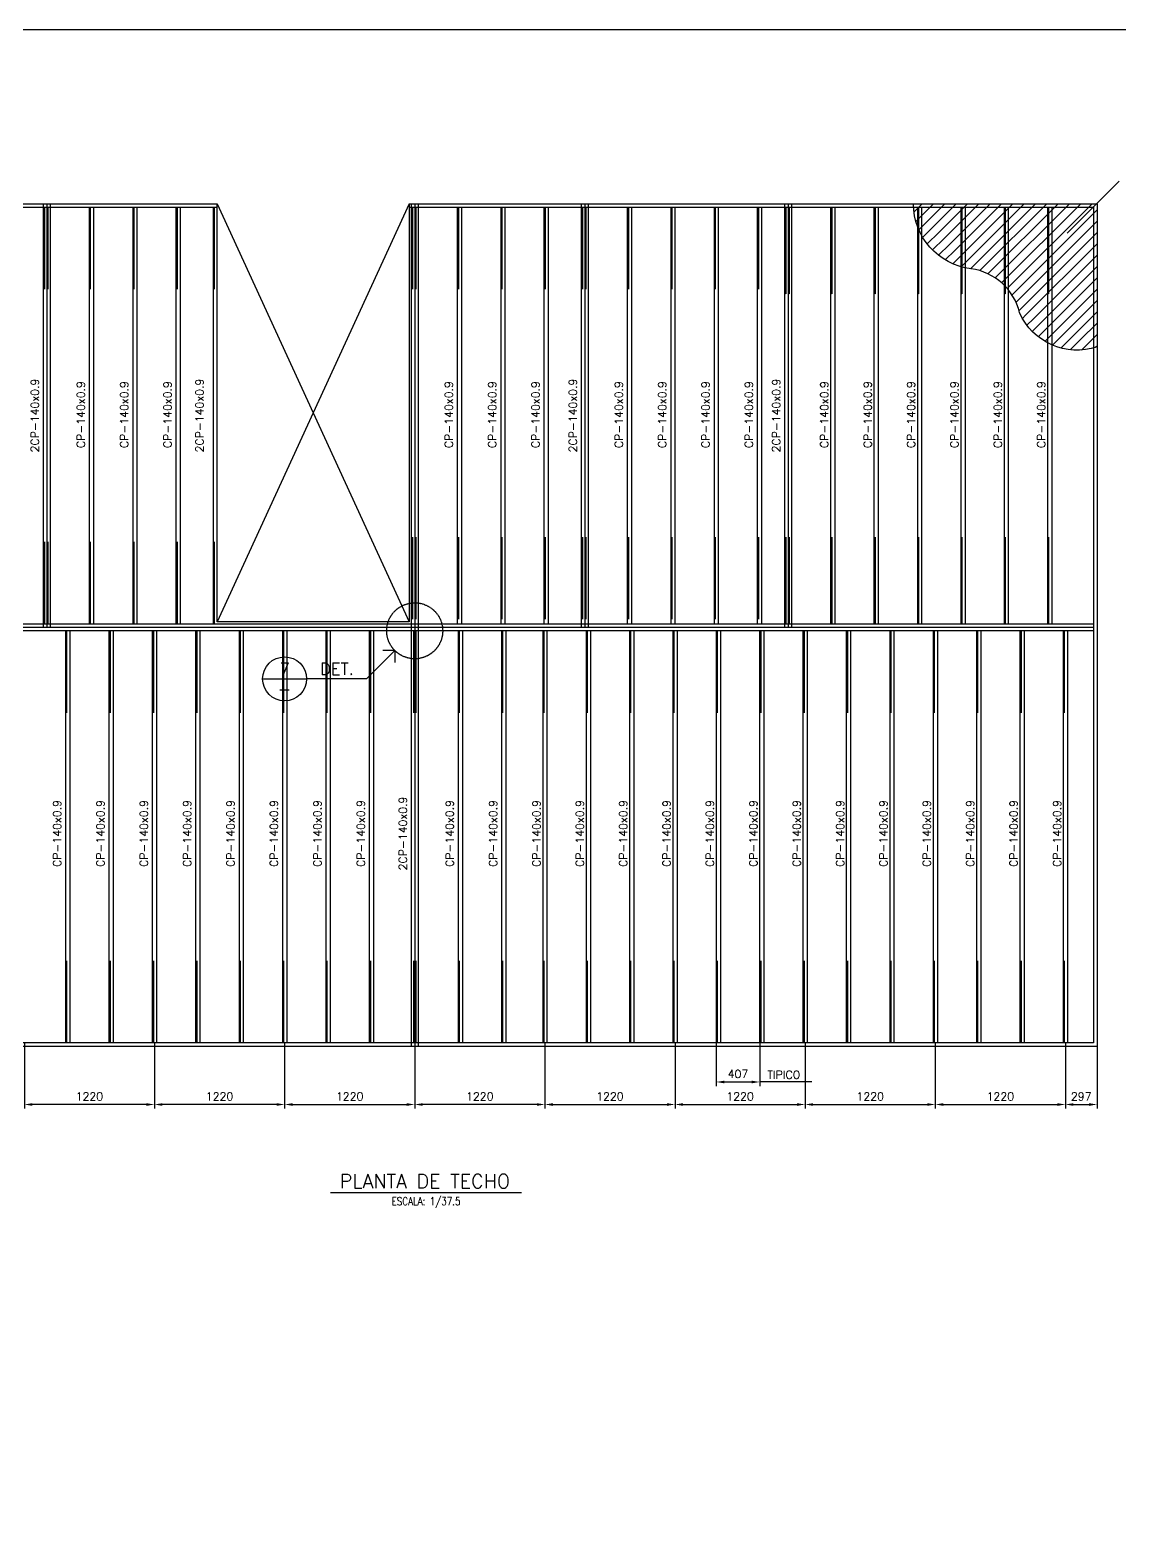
# Model space of a CAD drawing. Header units: millimetres. Extents: x -249630 to 95394, y -188036 to 109963.
# Drawn here: x 45559 to 55768, y 16156 to 30209 of the extents above; entities that cross this region are included whole.
import ezdxf
from ezdxf.enums import TextEntityAlignment as Align

# ---------------------------------------------------------------- set-up
doc = ezdxf.new("R2010")
doc.units = ezdxf.units.MM
doc.header["$PDMODE"] = 2
doc.linetypes.add('CENT8', pattern=[11, 8, -1, 1, -1])
doc.linetypes.add('HID2', pattern=[2.5, 2, -0.5])
for name, color, linetype in [('05', 5, 'Continuous'), ('cotas', 1, 'Continuous'), ('DETALLES', 3, 'Continuous'), ('GENERAL', 3, 'Continuous'), ('SIMBOLOS', 2, 'Continuous'), ('TEXTOS', 11, 'Continuous'), ('TITULOS', 180, 'Continuous'), ('VEREDA', 1, 'Continuous')]:
    doc.layers.add(name, color=color, linetype=linetype)
doc.styles.add('ROMANS', font='romans')
doc.dimstyles.get("Standard").update_dxf_attribs({"dimtxt": 0.18, "dimasz": 0.18, "dimexe": 0.18, "dimexo": 0.0625, "dimgap": 0.09, "dimtad": 0, "dimtih": 1, "dimtoh": 1, "dimdec": 4, "dimzin": 0, "dimdsep": 46, "dimtxsty": 'Standard', "dimcen": 0.09, "dimadec": 0, "dimazin": 0, "dimtfac": 1, "dimtdec": 4, "dimtofl": 0, "dimtmove": 0, "dimatfit": 3, "dimfxl": 1, "dimtolj": 1, "dimtzin": 0, "dimarcsym": 0})

# ---------------------------------------------------------------- blocks, each defined once
blk = doc.blocks.new('*D269')
at = {"color": 1, "lineweight": -2, "transparency": 16777216}
for p, q in [((51993, 20712), (51993, 20309)), ((52400, 20712), (52400, 20309)), ((52068, 20347), (52325, 20347))]:
    blk.add_line(p, q, dxfattribs=at)
at = {"color": 1, "transparency": 16777216}
for points in [[(52068, 20359), (52068, 20334), (51993, 20347)], [(52325, 20359), (52325, 20334), (52400, 20347)]]:
    blk.add_solid(points, dxfattribs=at)
at = {"layer": 'Defpoints', "color": 0, "transparency": 16777216}
for p in [(51993, 20712), (52400, 20712), (52400, 20347)]:
    blk.add_point(p, dxfattribs=at)
at = {"color": 4, "transparency": 16777216, "insert": (52196, 20422), "char_height": 75, "attachment_point": 5, "style": 'ROMANS'}
blk.add_mtext('\\A1;407', dxfattribs=at)
blk = doc.blocks.new('*D327')
at = {"layer": 'cotas', "color": 1, "lineweight": -2, "transparency": 16777216}
for p, q in [((47946, 20712), (47946, 20098)), ((49166, 20712), (49166, 20098)), ((48021, 20136), (49091, 20136))]:
    blk.add_line(p, q, dxfattribs=at)
at = {"layer": 'cotas', "color": 1, "transparency": 16777216}
for points in [[(48021, 20148), (48021, 20123), (47946, 20136)], [(49091, 20148), (49091, 20123), (49166, 20136)]]:
    blk.add_solid(points, dxfattribs=at)
at = {"layer": 'Defpoints', "color": 0, "transparency": 16777216}
for p in [(47946, 20712), (49166, 20712), (49166, 20136)]:
    blk.add_point(p, dxfattribs=at)
at = {"layer": 'cotas', "color": 4, "transparency": 16777216, "insert": (48556, 20211), "char_height": 75, "attachment_point": 5, "style": 'ROMANS'}
blk.add_mtext('\\A1;1220', dxfattribs=at)
blk = doc.blocks.new('*D328')
at = {"layer": 'cotas', "color": 1, "lineweight": -2, "transparency": 16777216}
for p, q in [((46726, 20712), (46726, 20098)), ((47946, 20712), (47946, 20098)), ((47871, 20136), (46801, 20136))]:
    blk.add_line(p, q, dxfattribs=at)
at = {"layer": 'cotas', "color": 1, "transparency": 16777216}
for points in [[(46801, 20148), (46801, 20123), (46726, 20136)], [(47871, 20148), (47871, 20123), (47946, 20136)]]:
    blk.add_solid(points, dxfattribs=at)
at = {"layer": 'Defpoints', "color": 0, "transparency": 16777216}
for p in [(46726, 20712), (47946, 20712), (46726, 20136)]:
    blk.add_point(p, dxfattribs=at)
at = {"layer": 'cotas', "color": 4, "transparency": 16777216, "insert": (47336, 20211), "char_height": 75, "attachment_point": 5, "style": 'ROMANS'}
blk.add_mtext('\\A1;1220', dxfattribs=at)
blk = doc.blocks.new('*D329')
at = {"layer": 'cotas', "color": 1, "lineweight": -2, "transparency": 16777216}
for p, q in [((45506, 20712), (45506, 20098)), ((46726, 20712), (46726, 20098)), ((46651, 20136), (45581, 20136))]:
    blk.add_line(p, q, dxfattribs=at)
at = {"layer": 'cotas', "color": 1, "transparency": 16777216}
for points in [[(45581, 20148), (45581, 20123), (45506, 20136)], [(46651, 20148), (46651, 20123), (46726, 20136)]]:
    blk.add_solid(points, dxfattribs=at)
at = {"layer": 'Defpoints', "color": 0, "transparency": 16777216}
for p in [(45506, 20712), (46726, 20712), (45506, 20136)]:
    blk.add_point(p, dxfattribs=at)
at = {"layer": 'cotas', "color": 4, "transparency": 16777216, "insert": (46116, 20211), "char_height": 75, "attachment_point": 5, "style": 'ROMANS'}
blk.add_mtext('\\A1;1220', dxfattribs=at)
blk = doc.blocks.new('*D332')
at = {"layer": 'cotas', "color": 1, "lineweight": -2, "transparency": 16777216}
for p, q in [((51606, 20712), (51606, 20098)), ((52826, 20712), (52826, 20098)), ((51681, 20136), (52751, 20136))]:
    blk.add_line(p, q, dxfattribs=at)
at = {"layer": 'cotas', "color": 1, "transparency": 16777216}
for points in [[(51681, 20148), (51681, 20123), (51606, 20136)], [(52751, 20148), (52751, 20123), (52826, 20136)]]:
    blk.add_solid(points, dxfattribs=at)
at = {"layer": 'Defpoints', "color": 0, "transparency": 16777216}
for p in [(51606, 20712), (52826, 20712), (52826, 20136)]:
    blk.add_point(p, dxfattribs=at)
at = {"layer": 'cotas', "color": 4, "transparency": 16777216, "insert": (52216, 20211), "char_height": 75, "attachment_point": 5, "style": 'ROMANS'}
blk.add_mtext('\\A1;1220', dxfattribs=at)
blk = doc.blocks.new('*D333')
at = {"layer": 'cotas', "color": 1, "lineweight": -2, "transparency": 16777216}
for p, q in [((54046, 20712), (54046, 20098)), ((55266, 20712), (55266, 20098)), ((54121, 20136), (55191, 20136))]:
    blk.add_line(p, q, dxfattribs=at)
at = {"layer": 'cotas', "color": 1, "transparency": 16777216}
for points in [[(54121, 20148), (54121, 20123), (54046, 20136)], [(55191, 20148), (55191, 20123), (55266, 20136)]]:
    blk.add_solid(points, dxfattribs=at)
at = {"layer": 'Defpoints', "color": 0, "transparency": 16777216}
for p in [(54046, 20712), (55266, 20712), (55266, 20136)]:
    blk.add_point(p, dxfattribs=at)
at = {"layer": 'cotas', "color": 4, "transparency": 16777216, "insert": (54656, 20211), "char_height": 75, "attachment_point": 5, "style": 'ROMANS'}
blk.add_mtext('\\A1;1220', dxfattribs=at)
blk = doc.blocks.new('*D334')
at = {"layer": 'cotas', "color": 1, "lineweight": -2, "transparency": 16777216}
for p, q in [((52826, 20712), (52826, 20098)), ((54046, 20712), (54046, 20098)), ((52901, 20136), (53971, 20136))]:
    blk.add_line(p, q, dxfattribs=at)
at = {"layer": 'cotas', "color": 1, "transparency": 16777216}
for points in [[(52901, 20148), (52901, 20123), (52826, 20136)], [(53971, 20148), (53971, 20123), (54046, 20136)]]:
    blk.add_solid(points, dxfattribs=at)
at = {"layer": 'Defpoints', "color": 0, "transparency": 16777216}
for p in [(52826, 20712), (54046, 20712), (54046, 20136)]:
    blk.add_point(p, dxfattribs=at)
at = {"layer": 'cotas', "color": 4, "transparency": 16777216, "insert": (53436, 20211), "char_height": 75, "attachment_point": 5, "style": 'ROMANS'}
blk.add_mtext('\\A1;1220', dxfattribs=at)
blk = doc.blocks.new('*D335')
at = {"layer": 'cotas', "color": 1, "lineweight": -2, "transparency": 16777216}
for p, q in [((49166, 20712), (49166, 20098)), ((50386, 20712), (50386, 20098)), ((50311, 20136), (49241, 20136))]:
    blk.add_line(p, q, dxfattribs=at)
at = {"layer": 'cotas', "color": 1, "transparency": 16777216}
for points in [[(49241, 20148), (49241, 20123), (49166, 20136)], [(50311, 20148), (50311, 20123), (50386, 20136)]]:
    blk.add_solid(points, dxfattribs=at)
at = {"layer": 'Defpoints', "color": 0, "transparency": 16777216}
for p in [(49166, 20712), (50386, 20712), (49166, 20136)]:
    blk.add_point(p, dxfattribs=at)
at = {"layer": 'cotas', "color": 4, "transparency": 16777216, "insert": (49776, 20211), "char_height": 75, "attachment_point": 5, "style": 'ROMANS'}
blk.add_mtext('\\A1;1220', dxfattribs=at)
blk = doc.blocks.new('*D336')
at = {"layer": 'cotas', "color": 1, "lineweight": -2, "transparency": 16777216}
for p, q in [((50386, 20712), (50386, 20098)), ((51606, 20712), (51606, 20098)), ((50461, 20136), (51531, 20136))]:
    blk.add_line(p, q, dxfattribs=at)
at = {"layer": 'cotas', "color": 1, "transparency": 16777216}
for points in [[(50461, 20148), (50461, 20123), (50386, 20136)], [(51531, 20148), (51531, 20123), (51606, 20136)]]:
    blk.add_solid(points, dxfattribs=at)
at = {"layer": 'Defpoints', "color": 0, "transparency": 16777216}
for p in [(50386, 20712), (51606, 20712), (51606, 20136)]:
    blk.add_point(p, dxfattribs=at)
at = {"layer": 'cotas', "color": 4, "transparency": 16777216, "insert": (50996, 20211), "char_height": 75, "attachment_point": 5, "style": 'ROMANS'}
blk.add_mtext('\\A1;1220', dxfattribs=at)
blk = doc.blocks.new('*D338')
at = {"layer": 'Defpoints', "color": 0, "transparency": 16777216}
for p in [(55266, 20680), (55563, 20680), (55563, 20136)]:
    blk.add_point(p, dxfattribs=at)
at = {"layer": 'TEXTOS', "color": 1, "lineweight": -2, "transparency": 16777216}
for p, q in [((55266, 20680), (55266, 20098)), ((55563, 20680), (55563, 20098)), ((55341, 20136), (55488, 20136))]:
    blk.add_line(p, q, dxfattribs=at)
at = {"layer": 'TEXTOS', "color": 1, "transparency": 16777216}
for points in [[(55341, 20148), (55341, 20123), (55266, 20136)], [(55488, 20148), (55488, 20123), (55563, 20136)]]:
    blk.add_solid(points, dxfattribs=at)
at = {"layer": 'TEXTOS', "color": 4, "transparency": 16777216, "insert": (55414, 20211), "char_height": 75, "attachment_point": 5, "style": 'ROMANS'}
blk.add_mtext('\\A1;297', dxfattribs=at)

msp = doc.modelspace()

# ---------------------------------------------------------------- hatches: boundary and pattern name
h = msp.add_hatch()
h.set_pattern_fill('ANSI31', color=1, scale=600, angle=180, style=0)
h.set_pattern_definition([(225, (15768.63, -1408.17), (53.03301, -53.03301), [])])
edge = h.paths.add_edge_path()
edge.add_arc((55374.669, 27794.63), 587.708, 203.6372517, 288.6521733, ccw=False)
edge.add_arc((54306.928, 27431.099), 544.571, 13.582812, 82.1755015)
edge.add_arc((54454.967, 28580.083), 613.947, 179.9665297, 263.0864656, ccw=False)
edge.add_line((53841.02, 28580.441), (55562.631, 28580.441))
edge.add_line((55562.631, 28580.441), (55562.631, 27237.79))

# ---------------------------------------------------------------- linework, layer by layer
at = {"color": 1, "linetype": 'ByBlock'}
msp.add_line((55281.432, 28303.024), (55768.411, 28790.003), dxfattribs=at)
at = {"color": 1}
msp.add_line((52889.008, 20346.918), (52399.631, 20346.918), dxfattribs=at)
msp.add_lwpolyline([(55562.631, 27237.79, -0.388953687), (54836.268, 27558.991, 0.308560747), (54381.065, 27970.599, -0.379464663), (53841.02, 28580.441)], format="xyb", dxfattribs=at)
at = {"layer": 'DETALLES'}
for p, q in [((45683.631, 28580.441), (45683.631, 24607.441)), ((45715.631, 28580.441), (45715.631, 24607.441)), ((45747.631, 28580.441), (45747.631, 24607.441)), ((49133.631, 28580.441), (49133.631, 20680.441)), ((49165.631, 28580.441), (49165.631, 20680.441)), ((49197.631, 28580.441), (49197.631, 20680.441)), ((50727.631, 28580.441), (50727.631, 24607.441)), ((50759.631, 28580.441), (50759.631, 24607.441)), ((50791.631, 28580.441), (50791.631, 24607.441)), ((52633.631, 28580.441), (52633.631, 24607.441)), ((52665.631, 28580.441), (52665.631, 24607.441)), ((52697.631, 28580.441), (52697.631, 24607.441))]:
    msp.add_line(p, q, dxfattribs=at)
for points in [[(49114.935, 28580.441), (55562.631, 28580.441), (55562.631, 20680.441), (42662.631, 20680.441), (42662.631, 28580.441), (47314.935, 28580.441)], [(49114.935, 28548.441), (55530.631, 28548.441), (55530.631, 20712.441), (42694.631, 20712.441), (42694.631, 28548.441), (47314.935, 28548.441)], [(49114.935, 28580.441), (49114.935, 24660.441), (47314.935, 24660.441), (47314.935, 28580.441)], [(55530.631, 24639.441), (42694.631, 24639.441)], [(55530.631, 24607.441), (42694.631, 24607.441)], [(55530.631, 24575.441), (42694.631, 24575.441)]]:
    msp.add_lwpolyline(points, dxfattribs=at)
at = {"layer": 'GENERAL', "color": 1, "linetype": 'HID2'}
for p, q in [((45693.631, 28548.441), (45693.631, 27778.441)), ((45725.631, 28548.441), (45725.631, 27778.441)), ((46124.631, 28548.441), (46124.631, 27778.441)), ((46531.631, 28548.441), (46531.631, 27778.441)), ((46937.631, 28548.441), (46937.631, 27778.441)), ((47284.935, 28548.441), (47284.935, 27778.441)), ((49143.631, 28548.441), (49143.631, 27778.441)), ((49175.631, 28548.441), (49175.631, 27778.441)), ((49574.631, 28548.441), (49574.631, 27778.441)), ((49981.631, 28548.441), (49981.631, 27778.441)), ((50387.631, 28548.441), (50387.631, 27778.441)), ((50737.631, 28548.441), (50737.631, 27778.441)), ((50769.631, 28548.441), (50769.631, 27778.441)), ((51168.631, 28548.441), (51168.631, 27778.441)), ((51575.631, 28548.441), (51575.631, 27778.441)), ((51981.631, 28548.441), (51981.631, 27778.441)), ((52387.631, 28548.441), (52387.631, 27778.441)), ((52643.631, 28548.441), (52643.631, 27732.441)), ((52675.631, 28548.441), (52675.631, 27732.441)), ((53074.631, 28548.441), (53074.631, 27732.441)), ((53481.631, 28548.441), (53481.631, 27732.441)), ((53888.631, 28548.441), (53888.631, 27732.441)), ((54294.631, 28548.441), (54294.631, 27732.441)), ((54701.631, 28548.441), (54701.631, 27732.441)), ((55108.631, 28548.441), (55108.631, 27732.441)), ((49143.631, 25455.441), (49143.631, 24685.441)), ((49175.631, 25455.441), (49175.631, 24685.441)), ((49574.631, 25455.441), (49574.631, 24685.441)), ((49981.631, 25455.441), (49981.631, 24685.441)), ((50387.631, 25455.441), (50387.631, 24685.441)), ((50737.631, 25455.441), (50737.631, 24685.441)), ((50769.631, 25455.441), (50769.631, 24685.441)), ((51168.631, 25455.441), (51168.631, 24685.441)), ((51575.631, 25455.441), (51575.631, 24685.441)), ((51981.631, 25455.441), (51981.631, 24685.441)), ((52387.631, 25455.441), (52387.631, 24685.441)), ((52643.631, 25455.441), (52643.631, 24639.441)), ((52675.631, 25455.441), (52675.631, 24639.441)), ((53074.631, 25455.441), (53074.631, 24639.441)), ((53481.631, 25455.441), (53481.631, 24639.441)), ((53888.631, 25455.441), (53888.631, 24639.441)), ((54294.631, 25455.441), (54294.631, 24639.441)), ((54701.631, 25455.441), (54701.631, 24639.441)), ((55108.631, 25455.441), (55108.631, 24639.441)), ((45693.631, 25409.441), (45693.631, 24639.441)), ((45725.631, 25409.441), (45725.631, 24639.441)), ((46124.631, 25409.441), (46124.631, 24639.441)), ((46531.631, 25409.441), (46531.631, 24639.441)), ((46937.631, 25409.441), (46937.631, 24639.441)), ((47284.935, 25409.441), (47284.935, 24639.441)), ((45902.631, 24575.441), (45902.631, 23805.441)), ((46309.631, 24575.441), (46309.631, 23805.441)), ((46715.631, 24575.441), (46715.631, 23805.441)), ((47122.631, 24575.441), (47122.631, 23805.441)), ((47529.631, 24575.441), (47529.631, 23805.441)), ((47935.631, 24575.441), (47935.631, 23805.441)), ((48342.631, 24575.441), (48342.631, 23805.441)), ((48749.631, 24575.441), (48749.631, 23805.441)), ((49155.631, 24575.441), (49155.631, 23805.441)), ((49175.631, 24575.441), (49175.631, 23805.441)), ((49582.631, 24575.441), (49582.631, 23805.441)), ((49989.631, 24575.441), (49989.631, 23805.441)), ((50375.631, 24575.441), (50375.631, 23805.441)), ((50782.631, 24575.441), (50782.631, 23805.441)), ((51189.631, 24575.441), (51189.631, 23805.441)), ((51595.631, 24575.441), (51595.631, 23805.441)), ((52002.631, 24575.441), (52002.631, 23805.441)), ((52409.631, 24575.441), (52409.631, 23805.441)), ((52815.631, 24575.441), (52815.631, 23805.441)), ((53222.631, 24575.441), (53222.631, 23805.441)), ((53629.631, 24575.441), (53629.631, 23805.441)), ((54035.631, 24575.441), (54035.631, 23805.441)), ((54442.631, 24575.441), (54442.631, 23805.441)), ((54849.631, 24575.441), (54849.631, 23805.441)), ((55255.631, 24575.441), (55255.631, 23805.441)), ((45902.631, 21482.441), (45902.631, 20712.441)), ((46309.631, 21482.441), (46309.631, 20712.441)), ((46715.631, 21482.441), (46715.631, 20712.441)), ((47122.631, 21482.441), (47122.631, 20712.441)), ((47529.631, 21482.441), (47529.631, 20712.441)), ((47935.631, 21482.441), (47935.631, 20712.441)), ((48342.631, 21482.441), (48342.631, 20712.441)), ((48749.631, 21482.441), (48749.631, 20712.441)), ((49155.631, 21482.441), (49155.631, 20712.441)), ((49175.631, 21482.441), (49175.631, 20712.441)), ((49582.631, 21482.441), (49582.631, 20712.441)), ((49989.631, 21482.441), (49989.631, 20712.441)), ((50375.631, 21482.441), (50375.631, 20712.441)), ((50782.631, 21482.441), (50782.631, 20712.441)), ((51189.631, 21482.441), (51189.631, 20712.441)), ((51595.631, 21482.441), (51595.631, 20712.441)), ((52002.631, 21482.441), (52002.631, 20712.441)), ((52409.631, 21482.441), (52409.631, 20712.441)), ((52815.631, 21482.441), (52815.631, 20712.441)), ((53222.631, 21482.441), (53222.631, 20712.441)), ((53629.631, 21482.441), (53629.631, 20712.441)), ((54035.631, 21482.441), (54035.631, 20712.441)), ((54442.631, 21482.441), (54442.631, 20712.441)), ((54849.631, 21482.441), (54849.631, 20712.441)), ((55255.631, 21482.441), (55255.631, 20712.441))]:
    msp.add_line(p, q, dxfattribs=at)
at = {"layer": 'GENERAL'}
for p, q in [((46114.631, 28548.441), (46114.631, 24639.441)), ((46154.631, 28548.441), (46154.631, 24639.441)), ((46521.631, 28548.441), (46521.631, 24639.441)), ((46561.631, 28548.441), (46561.631, 24639.441)), ((46927.631, 28548.441), (46927.631, 24639.441)), ((46967.631, 28548.441), (46967.631, 24639.441)), ((47274.935, 28548.441), (47274.935, 24639.441)), ((49564.631, 28548.441), (49564.631, 24639.441)), ((49604.631, 28548.441), (49604.631, 24639.441)), ((49971.631, 28548.441), (49971.631, 24639.441)), ((50011.631, 28548.441), (50011.631, 24639.441)), ((50377.631, 28548.441), (50377.631, 24639.441)), ((50417.631, 28548.441), (50417.631, 24639.441)), ((51158.631, 28548.441), (51158.631, 24639.441)), ((51198.631, 28548.441), (51198.631, 24639.441)), ((51565.631, 28548.441), (51565.631, 24639.441)), ((51605.631, 28548.441), (51605.631, 24639.441)), ((51971.631, 28548.441), (51971.631, 24639.441)), ((52011.631, 28548.441), (52011.631, 24639.441)), ((52377.631, 28548.441), (52377.631, 24639.441)), ((52417.631, 28548.441), (52417.631, 24639.441)), ((53064.631, 28548.441), (53064.631, 24639.441)), ((53104.631, 28548.441), (53104.631, 24639.441)), ((53470.631, 28548.441), (53470.631, 24639.441)), ((53510.631, 28548.441), (53510.631, 24639.441)), ((53877.631, 28548.441), (53877.631, 24639.441)), ((53917.631, 28548.441), (53917.631, 24639.441)), ((54284.631, 28548.441), (54284.631, 24639.441)), ((54324.631, 28548.441), (54324.631, 24639.441)), ((54690.631, 28548.441), (54690.631, 24639.441)), ((54730.631, 28548.441), (54730.631, 24639.441)), ((55097.631, 28548.441), (55097.631, 24639.441)), ((55137.631, 28548.441), (55137.631, 24639.441)), ((45892.631, 24575.441), (45892.631, 20712.441)), ((45932.631, 24575.441), (45932.631, 20712.441)), ((46298.631, 24575.441), (46298.631, 20712.441)), ((46338.631, 24575.441), (46338.631, 20712.441)), ((46705.631, 24575.441), (46705.631, 20712.441)), ((46745.631, 24575.441), (46745.631, 20712.441)), ((47111.631, 24575.441), (47111.631, 20712.441)), ((47151.631, 24575.441), (47151.631, 20712.441)), ((47518.631, 24575.441), (47518.631, 20712.441)), ((47558.631, 24575.441), (47558.631, 20712.441)), ((47925.631, 24575.441), (47925.631, 20712.441)), ((47965.631, 24575.441), (47965.631, 20712.441)), ((48332.631, 24575.441), (48332.631, 20712.441)), ((48372.631, 24575.441), (48372.631, 20712.441)), ((48739.631, 24575.441), (48739.631, 20712.441)), ((48779.631, 24575.441), (48779.631, 20712.441)), ((49572.631, 24575.441), (49572.631, 20712.441)), ((49612.631, 24575.441), (49612.631, 20712.441)), ((49979.631, 24575.441), (49979.631, 20712.441)), ((50019.631, 24575.441), (50019.631, 20712.441)), ((50365.631, 24575.441), (50365.631, 20712.441)), ((50405.631, 24575.441), (50405.631, 20712.441)), ((50772.631, 24575.441), (50772.631, 20712.441)), ((50812.631, 24575.441), (50812.631, 20712.441)), ((51179.631, 24575.441), (51179.631, 20712.441)), ((51219.631, 24575.441), (51219.631, 20712.441)), ((51585.631, 24575.441), (51585.631, 20712.441)), ((51625.631, 24575.441), (51625.631, 20712.441)), ((51992.631, 24575.441), (51992.631, 20712.441)), ((52032.631, 24575.441), (52032.631, 20712.441)), ((52398.631, 24575.441), (52398.631, 20712.441)), ((52438.631, 24575.441), (52438.631, 20712.441)), ((52805.631, 24575.441), (52805.631, 20712.441)), ((52845.631, 24575.441), (52845.631, 20712.441)), ((53211.631, 24575.441), (53211.631, 20712.441)), ((53251.631, 24575.441), (53251.631, 20712.441)), ((53618.631, 24575.441), (53618.631, 20712.441)), ((53658.631, 24575.441), (53658.631, 20712.441)), ((54025.631, 24575.441), (54025.631, 20712.441)), ((54065.631, 24575.441), (54065.631, 20712.441)), ((54431.631, 24575.441), (54431.631, 20712.441)), ((54471.631, 24575.441), (54471.631, 20712.441)), ((54838.631, 24575.441), (54838.631, 20712.441)), ((54878.631, 24575.441), (54878.631, 20712.441)), ((55245.631, 24575.441), (55245.631, 20712.441)), ((55285.631, 24575.441), (55285.631, 20712.441))]:
    msp.add_line(p, q, dxfattribs=at)
at = {"layer": 'SIMBOLOS'}
for p, q in [((48980.015, 24390.826), (48714.85, 24125.661)), ((47739.85, 24125.661), (48152.35, 24125.661)), ((48714.85, 24125.661), (48152.35, 24125.661))]:
    msp.add_line(p, q, dxfattribs=at)
at = {"layer": 'SIMBOLOS', "color": 3}
for q in [(48867.515, 24390.826), (48980.015, 24278.326)]:
    msp.add_line((48980.015, 24390.826), q, dxfattribs=at)
at = {"layer": 'SIMBOLOS', "color": 3, "linetype": 'CENT8'}
msp.add_circle((49165.631, 24576.441), 262.5, dxfattribs=at)
at = {"layer": 'SIMBOLOS'}
msp.add_circle((47946.1, 24125.661), 206.25, dxfattribs=at)
at = {"layer": 'TITULOS', "color": 2}
msp.add_line((50166.529, 19307.89), (48375.035, 19307.89), dxfattribs=at)
at = {"layer": 'TITULOS'}
msp.add_lwpolyline([(24841.783, 208.842), (69841.783, 208.842), (69841.783, 30208.842), (24841.783, 30208.842)], close=True, dxfattribs=at)
at = {"layer": 'VEREDA', "linetype": 'Continuous'}
for points in [[(47314.935, 28580.441), (49114.935, 24660.441)], [(49114.935, 28580.441), (47314.935, 24660.441)]]:
    msp.add_lwpolyline(points, dxfattribs=at)

# ---------------------------------------------------------------- texts
at = {"layer": '05', "style": 'ROMANS'}
msp.add_text('PLANTA DE TECHO', height=131.25, dxfattribs=at).set_placement((49261.072, 19350.7), align=Align.CENTER)
at = {"layer": 'SIMBOLOS', "color": 5, "style": 'ROMANS'}
for s, p in [('7', (47946.1, 24163.161)), ('DET.', (48436.423, 24163.161))]:
    msp.add_text(s, height=112.5, dxfattribs=at).set_placement(p, align=Align.CENTER)
msp.add_text('-', height=112.5, dxfattribs=at).set_placement((47946.1, 24031.911), align=Align.MIDDLE)
at = {"layer": 'TEXTOS', "style": 'ROMANS'}
for s, p in [('2CP-140x0.9', (45642.355, 26594.401)), ('CP-140x0.9', (46072.942, 26603.066)), ('CP-140x0.9', (46479.942, 26603.066)), ('CP-140x0.9', (46885.942, 26603.066)), ('2CP-140x0.9', (47186.355, 26594.401)), ('CP-140x0.9', (49522.942, 26603.066)), ('CP-140x0.9', (49929.942, 26603.066)), ('CP-140x0.9', (50335.942, 26603.066)), ('2CP-140x0.9', (50686.355, 26594.401)), ('CP-140x0.9', (51116.942, 26603.066)), ('CP-140x0.9', (51523.942, 26603.066)), ('CP-140x0.9', (51929.942, 26603.066)), ('CP-140x0.9', (52335.942, 26603.066)), ('2CP-140x0.9', (52592.355, 26594.401)), ('CP-140x0.9', (53042.942, 26603.066)), ('CP-140x0.9', (53449.942, 26603.066)), ('CP-140x0.9', (53855.942, 26603.066)), ('CP-140x0.9', (54262.942, 26603.066)), ('CP-140x0.9', (54669.942, 26603.066)), ('CP-140x0.9', (55076.942, 26603.066)), ('CP-140x0.9', (45850.942, 22676.066)), ('CP-140x0.9', (45850.942, 22676.066)), ('CP-140x0.9', (46256.942, 22676.066)), ('CP-140x0.9', (46663.942, 22676.066)), ('CP-140x0.9', (47069.942, 22676.066)), ('CP-140x0.9', (47476.942, 22676.066)), ('CP-140x0.9', (47883.942, 22676.066)), ('CP-140x0.9', (48290.942, 22676.066)), ('CP-140x0.9', (48697.942, 22676.066)), ('2CP-140x0.9', (49092.355, 22676.066)), ('CP-140x0.9', (49530.942, 22676.066)), ('CP-140x0.9', (49937.942, 22676.066)), ('CP-140x0.9', (50344.942, 22676.066)), ('CP-140x0.9', (50750.942, 22676.066)), ('CP-140x0.9', (51157.942, 22676.066)), ('CP-140x0.9', (51564.942, 22676.066)), ('CP-140x0.9', (51970.942, 22676.066)), ('CP-140x0.9', (52377.942, 22676.066)), ('CP-140x0.9', (52377.942, 22676.066)), ('CP-140x0.9', (52783.942, 22676.066)), ('CP-140x0.9', (53190.942, 22676.066)), ('CP-140x0.9', (53596.942, 22676.066)), ('CP-140x0.9', (54003.942, 22676.066)), ('CP-140x0.9', (54410.942, 22676.066)), ('CP-140x0.9', (54817.942, 22676.066)), ('CP-140x0.9', (55224.942, 22676.066))]:
    msp.add_text(s, height=75, rotation=90, dxfattribs=at).set_placement(p, align=Align.CENTER)
at = {"layer": 'TEXTOS', "color": 4, "style": 'ROMANS'}
msp.add_text('TIPICO', height=75, dxfattribs=at).set_placement((52626.124, 20376.607), align=Align.CENTER)
at = {"layer": 'TITULOS', "color": 4, "style": 'ROMANS', "width": 0.8}
msp.add_text('ESCALA: 1/37.5', height=75, dxfattribs=at).set_placement((49271.828, 19191.223), align=Align.CENTER)

# ---------------------------------------------------------------- dimensions: what is measured, and where the dimension line sits
dim = msp.add_linear_dim(base=(52399.631, 20346.918), p1=(51992.631, 20712.441), p2=(52399.631, 20712.441), dimstyle='Standard', override={"dimtxt": 75, "dimasz": 75, "dimexe": 37.5, "dimexo": 0, "dimgap": 37.5, "dimtad": 1, "dimtih": 0, "dimtoh": 0, "dimdec": 0, "dimtxsty": 'ROMANS', "dimclrd": 1, "dimclre": 1, "dimclrt": 4, "dimtdec": 1, "dimtix": 1, "dimtofl": 1, "dimtmove": 2})
dim.commit()
dim.dimension.update_dxf_attribs({"geometry": '*D269', "text_midpoint": (52196.131, 20421.918)})
at = {"layer": 'cotas'}
for base, p1, p2, picture, middle in [((45505.631, 20135.929), (46725.631, 20712.441), (45505.631, 20712.441), '*D329', (46115.631, 20210.929)), ((46725.631, 20135.929), (47945.631, 20712.441), (46725.631, 20712.441), '*D328', (47335.631, 20210.929)), ((49165.631, 20135.929), (50385.631, 20712.441), (49165.631, 20712.441), '*D335', (49775.631, 20210.929))]:
    dim = msp.add_linear_dim(base=base, p1=p1, p2=p2, angle=180, dimstyle='Standard', override={"dimtxt": 75, "dimasz": 75, "dimexe": 37.5, "dimexo": 0, "dimgap": 37.5, "dimtad": 1, "dimtih": 0, "dimtoh": 0, "dimdec": 0, "dimtxsty": 'ROMANS', "dimclrd": 1, "dimclre": 1, "dimclrt": 4, "dimtdec": 1, "dimtix": 1, "dimtofl": 1, "dimtmove": 2}, dxfattribs=at)
    dim.commit()
    dim.dimension.update_dxf_attribs({"geometry": picture, "text_midpoint": middle})
for base, p1, p2, picture, middle in [((49165.631, 20135.929), (47945.631, 20712.441), (49165.631, 20712.441), '*D327', (48555.631, 20210.929)), ((51605.631, 20135.929), (50385.631, 20712.441), (51605.631, 20712.441), '*D336', (50995.631, 20210.929)), ((52825.631, 20135.929), (51605.631, 20712.441), (52825.631, 20712.441), '*D332', (52215.631, 20210.929)), ((54045.631, 20135.929), (52825.631, 20712.441), (54045.631, 20712.441), '*D334', (53435.631, 20210.929)), ((55265.631, 20135.929), (54045.631, 20712.441), (55265.631, 20712.441), '*D333', (54655.631, 20210.929))]:
    dim = msp.add_linear_dim(base=base, p1=p1, p2=p2, dimstyle='Standard', override={"dimtxt": 75, "dimasz": 75, "dimexe": 37.5, "dimexo": 0, "dimgap": 37.5, "dimtad": 1, "dimtih": 0, "dimtoh": 0, "dimdec": 0, "dimtxsty": 'ROMANS', "dimclrd": 1, "dimclre": 1, "dimclrt": 4, "dimtdec": 1, "dimtix": 1, "dimtofl": 1, "dimtmove": 2}, dxfattribs=at)
    dim.commit()
    dim.dimension.update_dxf_attribs({"geometry": picture, "text_midpoint": middle})
at = {"layer": 'TEXTOS', "color": 4}
dim = msp.add_linear_dim(base=(55562.631, 20135.929), p1=(55265.631, 20680.441), p2=(55562.631, 20680.441), dimstyle='Standard', override={"dimtxt": 75, "dimasz": 75, "dimexe": 37.5, "dimexo": 0, "dimgap": 37.5, "dimtad": 1, "dimtih": 0, "dimtoh": 0, "dimdec": 0, "dimtxsty": 'ROMANS', "dimclrd": 1, "dimclre": 1, "dimclrt": 4, "dimtdec": 1, "dimtix": 1, "dimtofl": 1, "dimtmove": 2}, dxfattribs=at)
dim.commit()
dim.dimension.update_dxf_attribs({"geometry": '*D338', "text_midpoint": (55414.131, 20210.929)})

doc.saveas('drawing.dxf')
